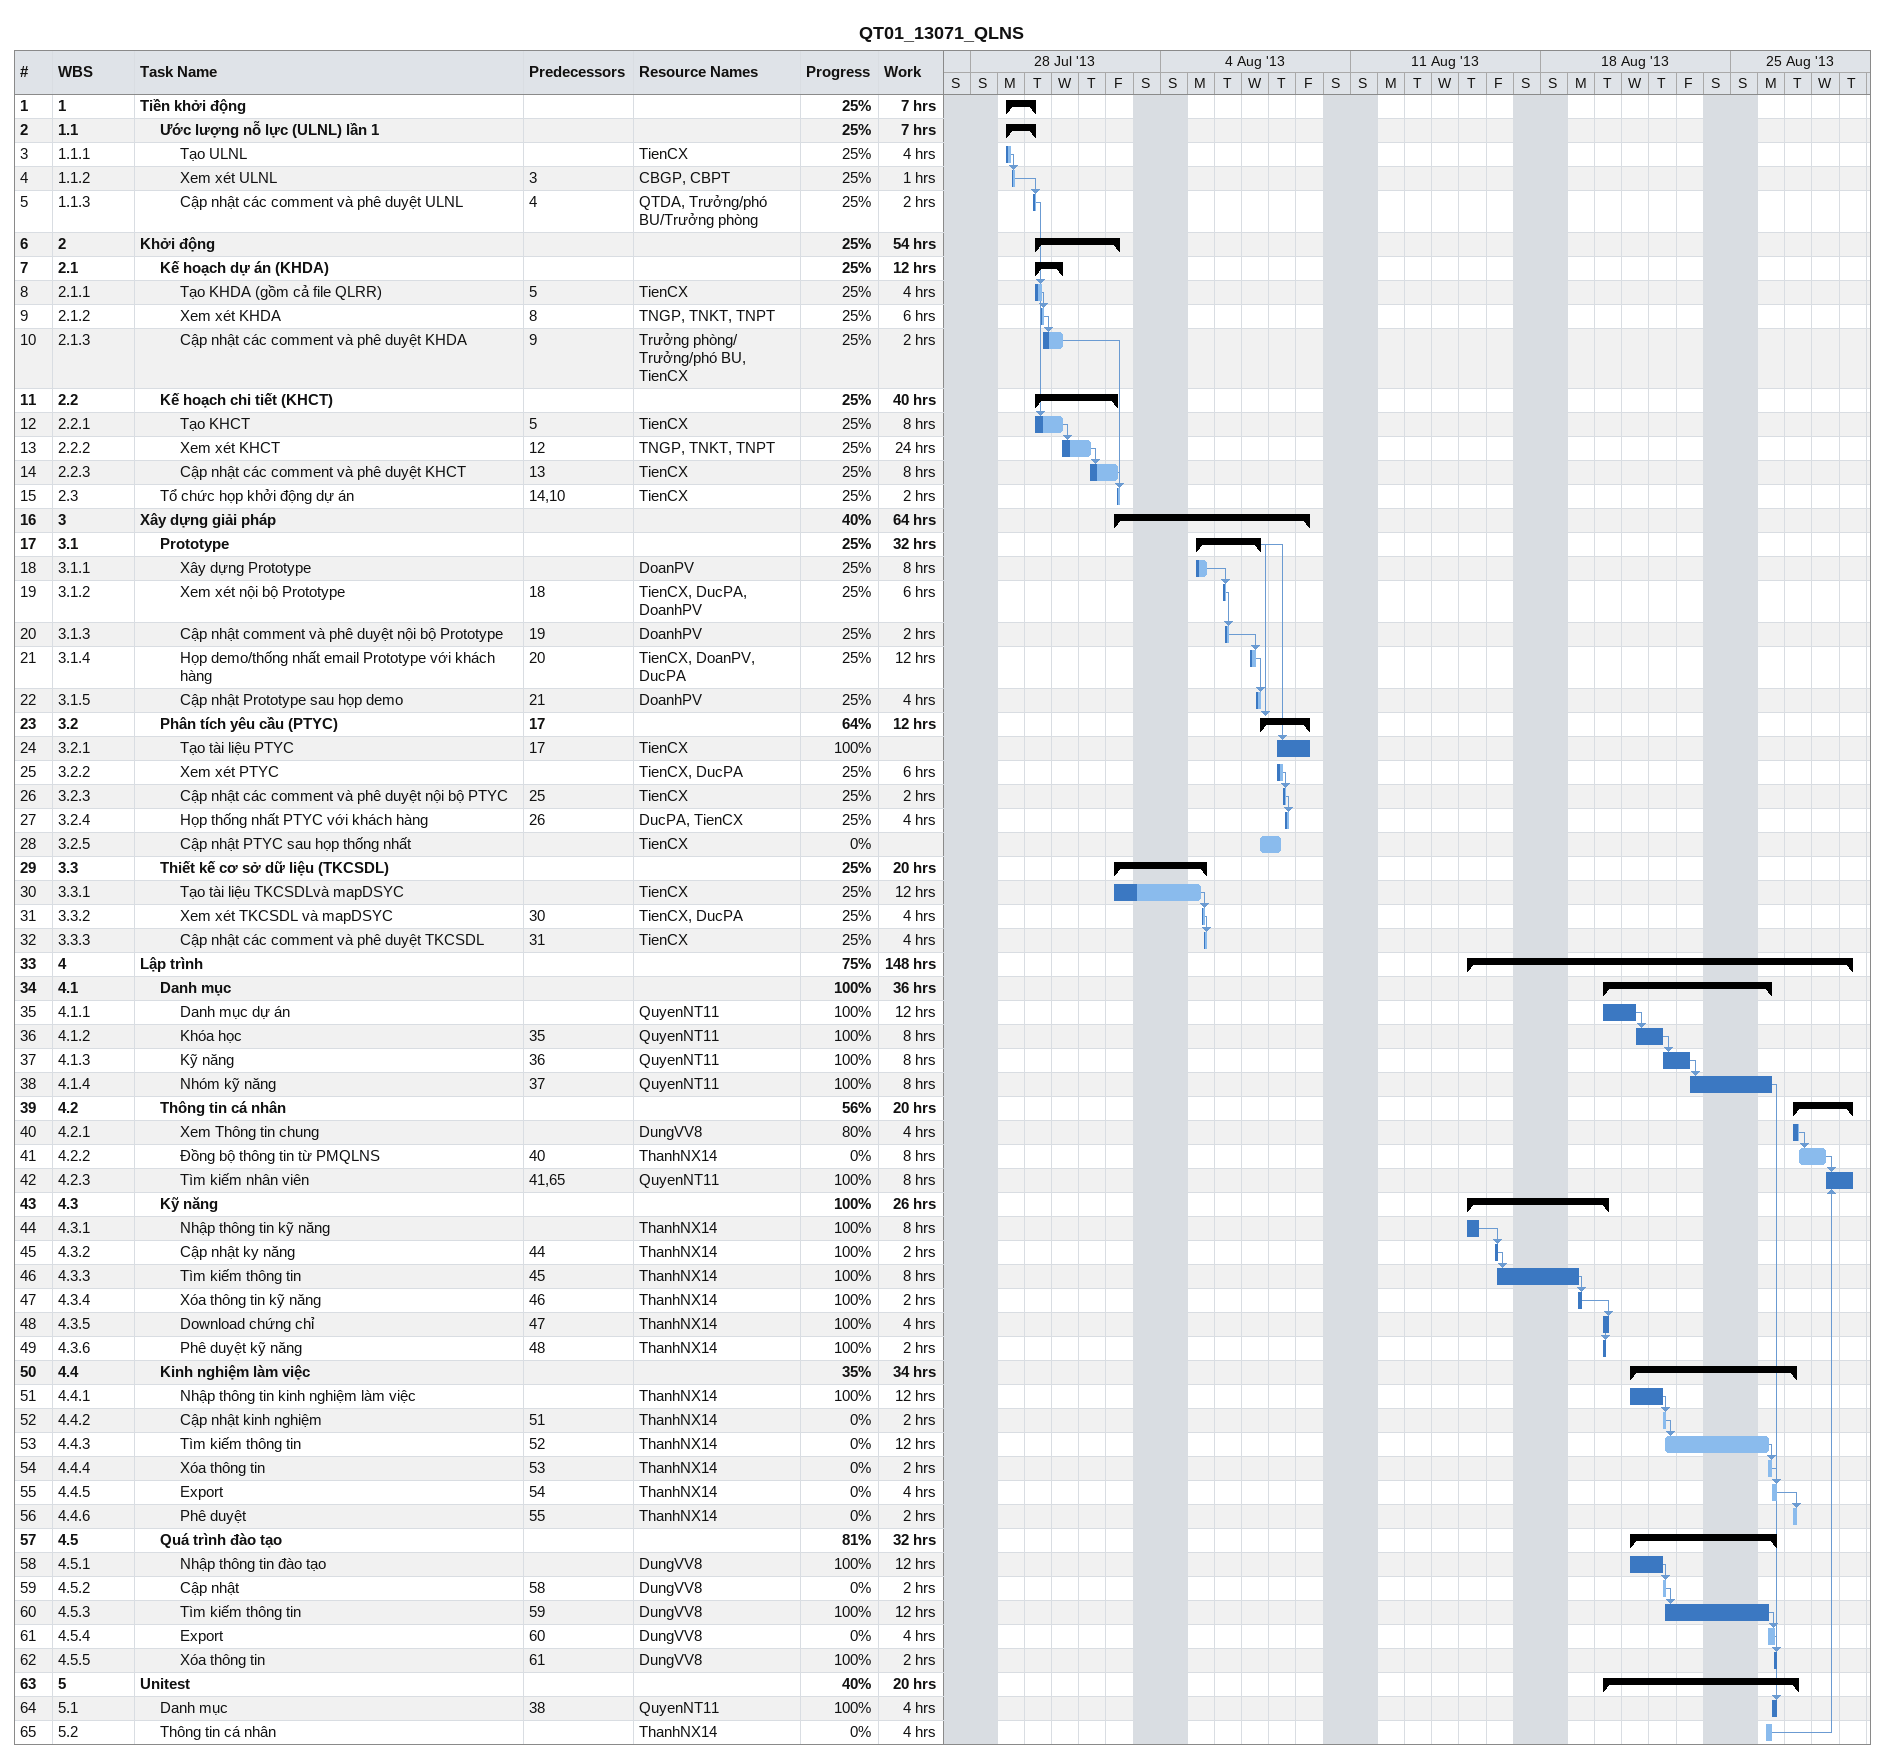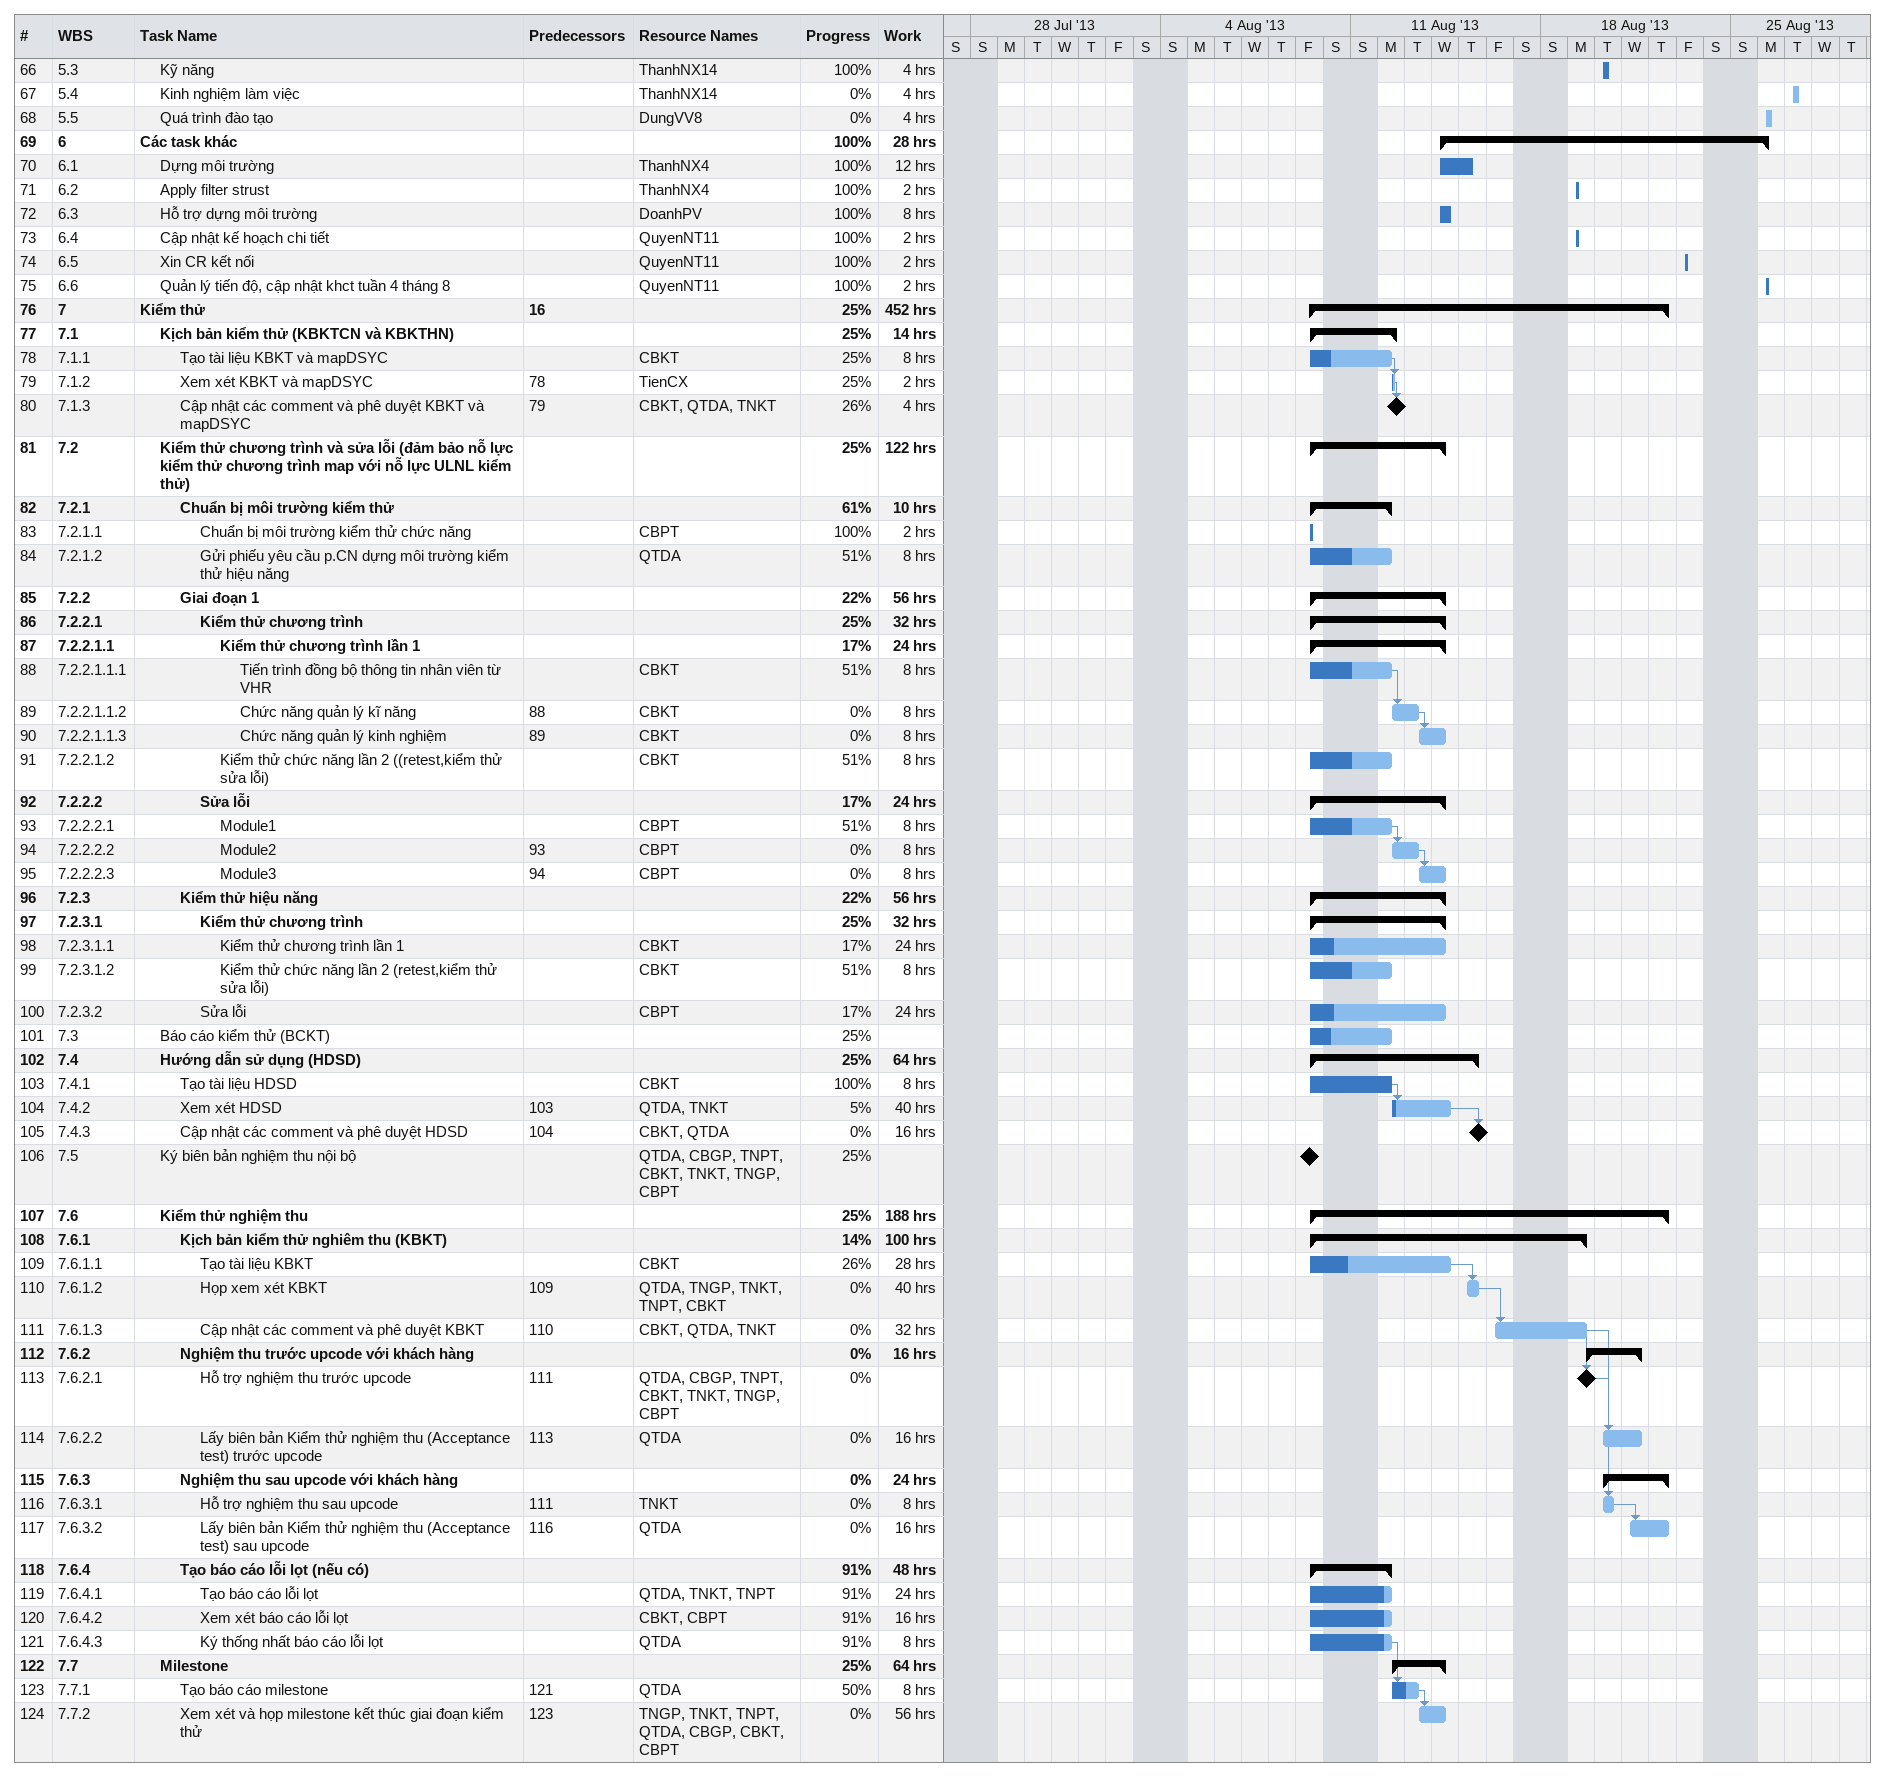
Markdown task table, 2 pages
QT01_13071_QLNS

| ID | WBS | Task | Start | Finish | Predecessors | Resources | % complete | Work (h) |
|---|---|---|---|---|---|---|---|---|
| 1 | 1 | **Tiền khởi động** | 2013-07-29 | 2013-07-30 |  |  | 25 | 7 |
| 2 | 1.1 | **Ước lượng nỗ lực (ULNL) lần 1** | 2013-07-29 | 2013-07-30 |  |  | 25 | 7 |
| 3 | 1.1.1 | Tạo ULNL | 2013-07-29 | 2013-07-29 |  | TienCX | 25 | 4 |
| 4 | 1.1.2 | Xem xét ULNL | 2013-07-29 | 2013-07-29 | 3 | CBGP, CBPT | 25 | 1 |
| 5 | 1.1.3 | Cập nhật các comment và phê duyệt ULNL | 2013-07-30 | 2013-07-30 | 4 | QTDA, Trưởng/phó BU/Trưởng phòng | 25 | 2 |
| 6 | 2 | **Khởi động** | 2013-07-30 | 2013-08-02 |  |  | 25 | 54 |
| 7 | 2.1 | **Kế hoạch dự án (KHDA)** | 2013-07-30 | 2013-07-31 |  |  | 25 | 12 |
| 8 | 2.1.1 | Tạo KHDA (gồm cả file QLRR) | 2013-07-30 | 2013-07-30 | 5 | TienCX | 25 | 4 |
| 9 | 2.1.2 | Xem xét KHDA | 2013-07-30 | 2013-07-30 | 8 | TNGP, TNKT, TNPT | 25 | 6 |
| 10 | 2.1.3 | Cập nhật các comment và phê duyệt KHDA | 2013-07-30 | 2013-07-31 | 9 | Trưởng phòng/ Trưởng/phó BU, TienCX | 25 | 2 |
| 11 | 2.2 | **Kế hoạch chi tiết (KHCT)** | 2013-07-30 | 2013-08-02 |  |  | 25 | 40 |
| 12 | 2.2.1 | Tạo KHCT | 2013-07-30 | 2013-07-31 | 5 | TienCX | 25 | 8 |
| 13 | 2.2.2 | Xem xét KHCT | 2013-07-31 | 2013-08-01 | 12 | TNGP, TNKT, TNPT | 25 | 24 |
| 14 | 2.2.3 | Cập nhật các comment và phê duyệt KHCT | 2013-08-01 | 2013-08-02 | 13 | TienCX | 25 | 8 |
| 15 | 2.3 | Tổ chức họp khởi động dự án | 2013-08-02 | 2013-08-02 | 14, 10 | TienCX | 25 | 2 |
| 16 | 3 | **Xây dựng giải pháp** | 2013-08-02 | 2013-08-09 |  |  | 40 | 64 |
| 17 | 3.1 | **Prototype** | 2013-08-05 | 2013-08-07 |  |  | 25 | 32 |
| 18 | 3.1.1 | Xây dựng Prototype | 2013-08-05 | 2013-08-05 |  | DoanPV | 25 | 8 |
| 19 | 3.1.2 | Xem xét nội bộ Prototype | 2013-08-06 | 2013-08-06 | 18 | TienCX, DucPA, DoanhPV | 25 | 6 |
| 20 | 3.1.3 | Cập nhật comment và phê duyệt nội bộ Prototype | 2013-08-06 | 2013-08-06 | 19 | DoanhPV | 25 | 2 |
| 21 | 3.1.4 | Họp demo/thống nhất email Prototype với khách hàng | 2013-08-07 | 2013-08-07 | 20 | TienCX, DoanPV, DucPA | 25 | 12 |
| 22 | 3.1.5 | Cập nhật Prototype sau họp demo | 2013-08-07 | 2013-08-07 | 21 | DoanhPV | 25 | 4 |
| 23 | 3.2 | **Phân tích yêu cầu (PTYC)** | 2013-08-07 | 2013-08-09 | 17 |  | 64 | 12 |
| 24 | 3.2.1 | Tạo tài liệu PTYC | 2013-08-08 | 2013-08-09 | 17 | TienCX | 100 |  |
| 25 | 3.2.2 | Xem xét PTYC | 2013-08-08 | 2013-08-08 |  | TienCX, DucPA | 25 | 6 |
| 26 | 3.2.3 | Cập nhật các comment và phê duyệt nội bộ PTYC | 2013-08-08 | 2013-08-08 | 25 | TienCX | 25 | 2 |
| 27 | 3.2.4 | Họp thống nhất PTYC với khách hàng | 2013-08-08 | 2013-08-08 | 26 | DucPA, TienCX | 25 | 4 |
| 28 | 3.2.5 | Cập nhật PTYC sau họp thống nhất | 2013-08-07 | 2013-08-08 |  | TienCX | 0 |  |
| 29 | 3.3 | **Thiết kế cơ sở dữ liệu (TKCSDL)** | 2013-08-02 | 2013-08-05 |  |  | 25 | 20 |
| 30 | 3.3.1 | Tạo tài liệu TKCSDLvà mapDSYC | 2013-08-02 | 2013-08-05 |  | TienCX | 25 | 12 |
| 31 | 3.3.2 | Xem xét TKCSDL và mapDSYC | 2013-08-05 | 2013-08-05 | 30 | TienCX, DucPA | 25 | 4 |
| 32 | 3.3.3 | Cập nhật các comment và phê duyệt TKCSDL | 2013-08-05 | 2013-08-05 | 31 | TienCX | 25 | 4 |
| 33 | 4 | **Lập trình** | 2013-08-15 | 2013-08-29 |  |  | 75 | 148 |
| 34 | 4.1 | **Danh mục** | 2013-08-20 | 2013-08-26 |  |  | 100 | 36 |
| 35 | 4.1.1 | Danh mục dự án | 2013-08-20 | 2013-08-21 |  | QuyenNT11 | 100 | 12 |
| 36 | 4.1.2 | Khóa học | 2013-08-21 | 2013-08-22 | 35 | QuyenNT11 | 100 | 8 |
| 37 | 4.1.3 | Kỹ năng | 2013-08-22 | 2013-08-23 | 36 | QuyenNT11 | 100 | 8 |
| 38 | 4.1.4 | Nhóm kỹ năng | 2013-08-23 | 2013-08-26 | 37 | QuyenNT11 | 100 | 8 |
| 39 | 4.2 | **Thông tin cá nhân** | 2013-08-27 | 2013-08-29 |  |  | 56 | 20 |
| 40 | 4.2.1 | Xem Thông tin chung | 2013-08-27 | 2013-08-27 |  | DungVV8 | 80 | 4 |
| 41 | 4.2.2 | Đồng bộ thông tin từ PMQLNS | 2013-08-27 | 2013-08-28 | 40 | ThanhNX14 | 0 | 8 |
| 42 | 4.2.3 | Tìm kiếm nhân viên | 2013-08-28 | 2013-08-29 | 41, 65 | QuyenNT11 | 100 | 8 |
| 43 | 4.3 | **Kỹ năng** | 2013-08-15 | 2013-08-20 |  |  | 100 | 26 |
| 44 | 4.3.1 | Nhập thông tin kỹ năng | 2013-08-15 | 2013-08-15 |  | ThanhNX14 | 100 | 8 |
| 45 | 4.3.2 | Cập nhật ky năng | 2013-08-16 | 2013-08-16 | 44 | ThanhNX14 | 100 | 2 |
| 46 | 4.3.3 | Tìm kiếm thông tin | 2013-08-16 | 2013-08-19 | 45 | ThanhNX14 | 100 | 8 |
| 47 | 4.3.4 | Xóa thông tin kỹ năng | 2013-08-19 | 2013-08-19 | 46 | ThanhNX14 | 100 | 2 |
| 48 | 4.3.5 | Download chứng chỉ | 2013-08-20 | 2013-08-20 | 47 | ThanhNX14 | 100 | 4 |
| 49 | 4.3.6 | Phê duyệt kỹ năng | 2013-08-20 | 2013-08-20 | 48 | ThanhNX14 | 100 | 2 |
| 50 | 4.4 | **Kinh nghiệm làm việc** | 2013-08-21 | 2013-08-27 |  |  | 35 | 34 |
| 51 | 4.4.1 | Nhập thông tin kinh nghiệm làm việc | 2013-08-21 | 2013-08-22 |  | ThanhNX14 | 100 | 12 |
| 52 | 4.4.2 | Cập nhật kinh nghiệm | 2013-08-22 | 2013-08-22 | 51 | ThanhNX14 | 0 | 2 |
| 53 | 4.4.3 | Tìm kiếm thông tin | 2013-08-22 | 2013-08-26 | 52 | ThanhNX14 | 0 | 12 |
| 54 | 4.4.4 | Xóa thông tin | 2013-08-26 | 2013-08-26 | 53 | ThanhNX14 | 0 | 2 |
| 55 | 4.4.5 | Export | 2013-08-26 | 2013-08-26 | 54 | ThanhNX14 | 0 | 4 |
| 56 | 4.4.6 | Phê duyệt | 2013-08-27 | 2013-08-27 | 55 | ThanhNX14 | 0 | 2 |
| 57 | 4.5 | **Quá trình đào tạo** | 2013-08-21 | 2013-08-26 |  |  | 81 | 32 |
| 58 | 4.5.1 | Nhập thông tin đào tạo | 2013-08-21 | 2013-08-22 |  | DungVV8 | 100 | 12 |
| 59 | 4.5.2 | Cập nhật | 2013-08-22 | 2013-08-22 | 58 | DungVV8 | 0 | 2 |
| 60 | 4.5.3 | Tìm kiếm thông tin | 2013-08-22 | 2013-08-26 | 59 | DungVV8 | 100 | 12 |
| 61 | 4.5.4 | Export | 2013-08-26 | 2013-08-26 | 60 | DungVV8 | 0 | 4 |
| 62 | 4.5.5 | Xóa thông tin | 2013-08-26 | 2013-08-26 | 61 | DungVV8 | 100 | 2 |
| 63 | 5 | **Unitest** | 2013-08-20 | 2013-08-27 |  |  | 40 | 20 |
| 64 | 5.1 | Danh mục | 2013-08-26 | 2013-08-26 | 38 | QuyenNT11 | 100 | 4 |
| 65 | 5.2 | Thông tin cá nhân | 2013-08-26 | 2013-08-26 |  | ThanhNX14 | 0 | 4 |
| 66 | 5.3 | Kỹ năng | 2013-08-20 | 2013-08-20 |  | ThanhNX14 | 100 | 4 |
| 67 | 5.4 | Kinh nghiệm làm việc | 2013-08-27 | 2013-08-27 |  | ThanhNX14 | 0 | 4 |
| 68 | 5.5 | Quá trình đào tạo | 2013-08-26 | 2013-08-26 |  | DungVV8 | 0 | 4 |
| 69 | 6 | **Các task khác** | 2013-08-14 | 2013-08-26 |  |  | 100 | 28 |
| 70 | 6.1 | Dựng môi trường | 2013-08-14 | 2013-08-15 |  | ThanhNX4 | 100 | 12 |
| 71 | 6.2 | Apply filter strust | 2013-08-19 | 2013-08-19 |  | ThanhNX4 | 100 | 2 |
| 72 | 6.3 | Hỗ trợ dựng môi trường | 2013-08-14 | 2013-08-14 |  | DoanhPV | 100 | 8 |
| 73 | 6.4 | Cập nhật kế hoạch chi tiết | 2013-08-19 | 2013-08-19 |  | QuyenNT11 | 100 | 2 |
| 74 | 6.5 | Xin CR kết nối | 2013-08-23 | 2013-08-23 |  | QuyenNT11 | 100 | 2 |
| 75 | 6.6 | Quản lý tiến độ, cập nhật khct tuần 4 tháng 8 | 2013-08-26 | 2013-08-26 |  | QuyenNT11 | 100 | 2 |
| 76 | 7 | **Kiểm thử** | 2013-08-09 | 2013-08-22 | 16 |  | 25 | 452 |
| 77 | 7.1 | **Kịch bản kiểm thử (KBKTCN và KBKTHN)** | 2013-08-09 | 2013-08-12 |  |  | 25 | 14 |
| 78 | 7.1.1 | Tạo tài liệu KBKT và mapDSYC | 2013-08-09 | 2013-08-12 |  | CBKT | 25 | 8 |
| 79 | 7.1.2 | Xem xét KBKT và mapDSYC | 2013-08-12 | 2013-08-12 | 78 | TienCX | 25 | 2 |
| 80 | 7.1.3 | Cập nhật các comment và phê duyệt KBKT và mapDSYC (milestone) | 2013-08-12 | 2013-08-12 | 79 | CBKT, QTDA, TNKT | 26 | 4 |
| 81 | 7.2 | **Kiểm thử chương trình và sửa lỗi (đảm bảo nỗ lực kiểm thử chương trình map với nỗ lực ULNL kiểm thử)** | 2013-08-09 | 2013-08-14 |  |  | 25 | 122 |
| 82 | 7.2.1 | **Chuẩn bị môi trường kiểm thử** | 2013-08-09 | 2013-08-12 |  |  | 61 | 10 |
| 83 | 7.2.1.1 | Chuẩn bị môi trường kiểm thử chức năng | 2013-08-09 | 2013-08-09 |  | CBPT | 100 | 2 |
| 84 | 7.2.1.2 | Gửi phiếu yêu cầu p.CN dựng môi trường kiểm thử hiệu năng | 2013-08-09 | 2013-08-12 |  | QTDA | 51 | 8 |
| 85 | 7.2.2 | **Giai đoạn 1** | 2013-08-09 | 2013-08-14 |  |  | 22 | 56 |
| 86 | 7.2.2.1 | **Kiểm thử chương trình** | 2013-08-09 | 2013-08-14 |  |  | 25 | 32 |
| 87 | 7.2.2.1.1 | **Kiểm thử chương trình lần 1** | 2013-08-09 | 2013-08-14 |  |  | 17 | 24 |
| 88 | 7.2.2.1.1.1 | Tiến trình đồng bộ thông tin nhân viên từ VHR | 2013-08-09 | 2013-08-12 |  | CBKT | 51 | 8 |
| 89 | 7.2.2.1.1.2 | Chức năng quản lý kĩ năng | 2013-08-12 | 2013-08-13 | 88 | CBKT | 0 | 8 |
| 90 | 7.2.2.1.1.3 | Chức năng quản lý kinh nghiệm | 2013-08-13 | 2013-08-14 | 89 | CBKT | 0 | 8 |
| 91 | 7.2.2.1.2 | Kiểm thử chức năng lần 2 ((retest,kiểm thử sửa lỗi) | 2013-08-09 | 2013-08-12 |  | CBKT | 51 | 8 |
| 92 | 7.2.2.2 | **Sửa lỗi** | 2013-08-09 | 2013-08-14 |  |  | 17 | 24 |
| 93 | 7.2.2.2.1 | Module1 | 2013-08-09 | 2013-08-12 |  | CBPT | 51 | 8 |
| 94 | 7.2.2.2.2 | Module2 | 2013-08-12 | 2013-08-13 | 93 | CBPT | 0 | 8 |
| 95 | 7.2.2.2.3 | Module3 | 2013-08-13 | 2013-08-14 | 94 | CBPT | 0 | 8 |
| 96 | 7.2.3 | **Kiểm thử hiệu năng** | 2013-08-09 | 2013-08-14 |  |  | 22 | 56 |
| 97 | 7.2.3.1 | **Kiểm thử chương trình** | 2013-08-09 | 2013-08-14 |  |  | 25 | 32 |
| 98 | 7.2.3.1.1 | Kiểm thử chương trình lần 1 | 2013-08-09 | 2013-08-14 |  | CBKT | 17 | 24 |
| 99 | 7.2.3.1.2 | Kiểm thử chức năng lần 2 (retest,kiểm thử sửa lỗi) | 2013-08-09 | 2013-08-12 |  | CBKT | 51 | 8 |
| 100 | 7.2.3.2 | Sửa lỗi | 2013-08-09 | 2013-08-14 |  | CBPT | 17 | 24 |
| 101 | 7.3 | Báo cáo kiểm thử (BCKT) | 2013-08-09 | 2013-08-12 |  |  | 25 |  |
| 102 | 7.4 | **Hướng dẫn sử dụng (HDSD)** | 2013-08-09 | 2013-08-15 |  |  | 25 | 64 |
| 103 | 7.4.1 | Tạo tài liệu HDSD | 2013-08-09 | 2013-08-12 |  | CBKT | 100 | 8 |
| 104 | 7.4.2 | Xem xét HDSD | 2013-08-12 | 2013-08-14 | 103 | QTDA, TNKT | 5 | 40 |
| 105 | 7.4.3 | Cập nhật các comment và phê duyệt HDSD (milestone) | 2013-08-15 | 2013-08-15 | 104 | CBKT, QTDA | 0 | 16 |
| 106 | 7.5 | Ký biên bản nghiệm thu nội bộ (milestone) | 2013-08-09 | 2013-08-09 |  | QTDA, CBGP, TNPT, CBKT, TNKT, TNGP, CBPT | 25 |  |
| 107 | 7.6 | **Kiểm thử nghiệm thu** | 2013-08-09 | 2013-08-22 |  |  | 25 | 188 |
| 108 | 7.6.1 | **Kịch bản kiểm thử nghiêm thu (KBKT)** | 2013-08-09 | 2013-08-19 |  |  | 14 | 100 |
| 109 | 7.6.1.1 | Tạo tài liệu KBKT | 2013-08-09 | 2013-08-14 |  | CBKT | 26 | 28 |
| 110 | 7.6.1.2 | Họp xem xét KBKT | 2013-08-15 | 2013-08-15 | 109 | QTDA, TNGP, TNKT, TNPT, CBKT | 0 | 40 |
| 111 | 7.6.1.3 | Cập nhật các comment và phê duyệt KBKT | 2013-08-16 | 2013-08-19 | 110 | CBKT, QTDA, TNKT | 0 | 32 |
| 112 | 7.6.2 | **Nghiệm thu trước upcode với khách hàng** | 2013-08-19 | 2013-08-21 |  |  | 0 | 16 |
| 113 | 7.6.2.1 | Hỗ trợ nghiệm thu trước upcode (milestone) | 2013-08-19 | 2013-08-19 | 111 | QTDA, CBGP, TNPT, CBKT, TNKT, TNGP, CBPT | 0 |  |
| 114 | 7.6.2.2 | Lấy biên bản Kiểm thử nghiệm thu (Acceptance test) trước upcode | 2013-08-20 | 2013-08-21 | 113 | QTDA | 0 | 16 |
| 115 | 7.6.3 | **Nghiệm thu sau upcode với khách hàng** | 2013-08-20 | 2013-08-22 |  |  | 0 | 24 |
| 116 | 7.6.3.1 | Hỗ trợ nghiệm thu sau upcode | 2013-08-20 | 2013-08-20 | 111 | TNKT | 0 | 8 |
| 117 | 7.6.3.2 | Lấy biên bản Kiểm thử nghiệm thu (Acceptance test) sau upcode | 2013-08-21 | 2013-08-22 | 116 | QTDA | 0 | 16 |
| 118 | 7.6.4 | **Tạo báo cáo lỗi lọt (nếu có)** | 2013-08-09 | 2013-08-12 |  |  | 91 | 48 |
| 119 | 7.6.4.1 | Tạo báo cáo lỗi lọt | 2013-08-09 | 2013-08-12 |  | QTDA, TNKT, TNPT | 91 | 24 |
| 120 | 7.6.4.2 | Xem xét báo cáo lỗi lọt | 2013-08-09 | 2013-08-12 |  | CBKT, CBPT | 91 | 16 |
| 121 | 7.6.4.3 | Ký thống nhất báo cáo lỗi lọt | 2013-08-09 | 2013-08-12 |  | QTDA | 91 | 8 |
| 122 | 7.7 | **Milestone** | 2013-08-12 | 2013-08-14 |  |  | 25 | 64 |
| 123 | 7.7.1 | Tạo báo cáo milestone | 2013-08-12 | 2013-08-13 | 121 | QTDA | 50 | 8 |
| 124 | 7.7.2 | Xem xét và họp milestone kết thúc giai đoạn kiểm thử | 2013-08-13 | 2013-08-14 | 123 | TNGP, TNKT, TNPT, QTDA, CBGP, CBKT, CBPT | 0 | 56 |
